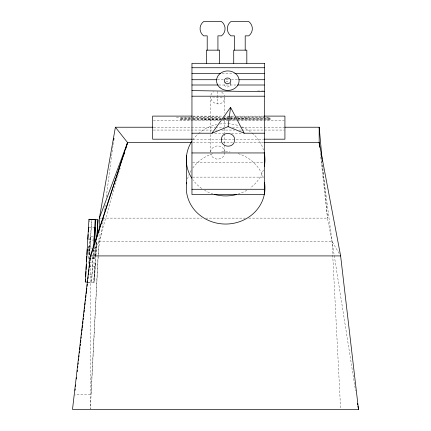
<?xml version="1.0" encoding="UTF-8"?>
<svg xmlns="http://www.w3.org/2000/svg" width="431" height="431" viewBox="0 0 431 431"><rect width="100%" height="100%" fill="white"/><g stroke="black" fill="none" stroke-linecap="round" stroke-linejoin="round"><path stroke-width="0.32" stroke-dasharray="2.15 1.62" d="M210.522 151.847L210.56 133.066M210.56 132.392L210.63 96.846A7.149 6.497 24.9 0 0 217.671 103.925A7.149 6.497 24.9 0 0 224.713 97.805L224.74 113.154M90.375 264.672L90.375 408.777L98.958 241.425L99.146 231.436M94.055 257.242L94.039 258.449L94.626 258.449L94.745 257.242M89.519 254.516L90.154 236.576L93.295 236.759M87.412 282.186L94.281 282.553L95.273 263.082L88.996 262.716M95.515 256.542L96.097 241.543M95.779 255.561L96.302 241.441M89.465 221.749L89.524 220.462M91.663 220.553L89.675 254.834M87.838 255.556L88.393 246.828L89.018 246.548L88.387 257.781L87.757 258.083L94.039 258.449M94.12 255.928L94.669 247.195L95.299 246.915L94.874 255.411M89.551 254.538L91.561 220.553M93.408 249.668L91.566 282.364L93.64 248.191M95.752 256.229L96.684 240.347M95.919 255.869L94.281 282.553M95.957 255.2L96.819 240.503M88.705 263.513L89.023 259.51M89.077 258.848L90.154 236.576M95.273 263.082L93.694 282.553L95.466 257.878L89.81 257.549M103.488 218.145L101.651 232.115L98.424 248.951L91.022 394.101L74.52 395.006M104.453 210.829L105.239 204.838M106.29 196.859L113.552 141.643M87.919 247.529L87.87 247.825L92.385 248.121M92.606 252.146L98.958 241.425L120.292 167.691M221.022 119.134L203.017 119.926L202.931 117.965M223.694 119.015L229.696 118.751M230.364 118.724L237.034 118.433M237.702 118.401L247.706 117.965M222.105 73.55L233.494 73.55M217.413 79.719L223.447 79.719M226.124 79.719L228.807 79.719M231.485 79.719L238.187 79.719M218.754 85.004L236.845 85.004M257.614 91L263.643 91M192.932 116.101L223.145 116.101M223.818 116.101L263.433 116.101M193.18 116.435L219.32 116.435L219.32 117.496L193.18 117.496M229.448 116.435L226.765 116.435L226.765 117.496L229.448 117.496M230.116 116.435L234.141 116.435M236.818 116.435L263.632 116.435M176.419 117.496L192.506 117.496M230.116 117.496L236.15 117.496M236.818 117.496L269.666 117.496L269.666 116.435M191.148 117.965L180.67 117.965L180.67 119.926L192.501 119.926M191.8 117.965L222.062 117.965M222.719 117.965L235.218 117.965M235.876 117.965L270.048 117.965L270.048 119.926L265.377 119.926M180.67 118.455L192.468 118.455M193.12 118.455L221.739 118.455M222.407 118.455L235.159 118.455M237.842 118.455L263.341 118.455M264.009 118.455L270.048 118.455M180.67 118.945L192.479 118.945M193.136 118.945L221.081 118.945M223.764 118.945L235.17 118.945M237.853 118.945L263.341 118.945M264.009 118.945L270.048 118.945M180.67 119.435L192.49 119.435M193.147 119.435L221.098 119.435M221.771 119.435L235.849 119.435M236.522 119.435L263.341 119.435M264.014 119.435L270.048 119.435M193.158 119.926L220.101 119.926M222.73 119.926L229.362 119.926M230.03 119.926L237.368 119.926M238.031 119.926L264.715 119.926M153.317 120.249L219.788 120.249M222.477 120.249L227.848 120.249M228.516 120.249L236.576 120.249M237.249 120.249L284.25 120.249M153.732 127.226L214.934 127.226M215.608 127.226L224.352 127.226M232.422 127.226L240.493 127.226M241.161 127.226L263.357 127.226M264.031 127.226L284.207 127.226M153.317 130.06L213.076 130.06M215.759 130.06L217.105 130.06M221.803 130.06L234.561 130.06M239.264 130.06L241.279 130.06M241.947 130.06L284.25 130.06M214.735 133.217L224.115 133.217M231.485 133.217L242.206 133.217M192.932 139.181L220.462 139.181M221.135 139.181L263.433 139.181M192.776 142.569L222.358 142.569M223.032 142.569L232.444 142.569M235.132 142.569L263.373 142.569M192.625 162.374L263.643 162.374M192.625 177.119L263.643 177.119M99.394 218.124L102.088 218.124M102.761 218.124L201.66 218.124M205.695 218.124L245.39 218.124M248.757 218.124L327.474 218.124L332.026 241.425L355.57 390.852M98.958 241.425L332.026 241.425L339.305 253.687M89.001 227.315L94.023 227.606M88.269 239.792L93.484 240.121M88.43 246.548L92.202 246.769M92.789 246.769L95.299 246.915M88.344 258.083L94.626 258.449M88.867 266.223L95.143 266.59M89.594 274.278L92.105 274.423M88.425 282.181L91.641 282.364M212.553 96.975L224.713 97.805M321.16 157.827L332.026 241.425L340.592 408.777M320.352 153.264L327.474 218.124L322.593 164.653M224.75 117.157L224.783 133.168M224.783 133.836L224.804 144.509M224.804 145.177L224.82 151.852M230.838 82.8L230.838 84.12M225.359 117.965L225.359 119.926M217.671 91.383L217.671 103.925M224.82 152.515A7.149 6.6 0 0 1 218.603 159.061A7.149 6.6 0 0 1 210.764 154.228M210.549 151.944A7.149 6.6 0 0 1 217.671 145.915A7.149 6.6 0 0 1 224.793 151.944M187.555 178.881A39.323 36.161 0 0 1 189.031 174.684M190.114 172.378A39.323 36.161 0 0 1 191.386 170.126M192.824 167.966A39.323 36.161 0 0 1 213.512 153.49M221.674 151.911A39.323 36.161 0 0 1 230.035 151.954M238.198 153.625A39.323 36.161 0 0 1 263.519 178.175M263.357 170.003A39.323 36.161 0 0 1 250.163 188.04M246.823 190.238A39.323 36.161 0 0 1 238.381 193.982M213.081 194.042A39.323 36.161 0 0 1 204.547 190.292M201.751 188.498A39.323 36.161 0 0 1 192.883 179.781M192.824 139.854A39.323 36.161 0 0 1 198.039 134.019M198.535 133.578A39.323 36.161 0 0 1 216.626 124.581M219.772 124.02A39.323 36.161 0 0 1 227.482 123.654M228.123 123.686A39.323 36.161 0 0 1 239.404 125.906M241.888 126.849A39.323 36.161 0 0 1 251.65 132.656M252.162 133.077A39.323 36.161 0 0 1 263.519 150.063M210.872 95.149A7.149 6.497 24.9 0 1 213.636 91.641M221.706 92.191A7.149 6.497 24.9 0 1 224.47 96.081M230.725 83.382A3.297 2.855 0 0 1 227.541 86.976A3.297 2.855 0 0 1 224.357 83.382M225.892 81.653A3.297 2.855 0 0 1 229.19 81.653"/><path stroke-width="0.65" d="M99.173 230.106L99.394 218.124L115.4 127.226L153.059 127.226M85.747 276.497L85.979 271.433M86.092 269.467L86.399 264.219M86.556 261.595L86.863 256.348M86.976 254.382L87.283 249.134M87.87 239.135L88.134 234.534M88.29 231.91L88.56 227.315M93.565 246.995L95.122 220.828L95.24 219.648L95.822 219.648L94.459 244.221M96.878 237.039L97.961 219.74L88.958 219.277L85.273 281.707L85.284 281.998L87.8 282.143M97.094 235.827L97.961 219.74M85.57 279.557L85.284 281.998M96.221 239.474L96.436 236.942L96.447 237.228M75.059 390.335L75.215 388.999M75.522 386.332L75.678 384.996M76.368 378.989L76.524 377.653M77.214 371.651L77.37 370.315M77.677 367.643L77.833 366.312M78.059 364.308L78.216 362.972M78.523 360.305L78.679 358.969M78.905 356.965L79.062 355.634M79.369 352.962L79.525 351.631M79.757 349.627L79.983 347.623M80.214 345.624L80.371 344.288M80.602 342.284L80.829 340.285M81.06 338.281L81.217 336.945M81.448 334.946L81.68 332.942M81.906 330.943L82.138 328.939M82.294 327.603L82.526 325.604M82.752 323.6L82.984 321.601M83.215 319.597L83.372 318.261M83.603 316.262L83.829 314.258M84.061 312.254L84.293 310.255M84.449 308.919L84.675 306.92M84.907 304.916L85.139 302.912M85.37 300.913L85.527 299.577M85.753 297.573L85.984 295.574M86.216 293.57L86.448 291.572M86.599 290.235L86.83 288.231M87.062 286.232L87.294 284.228M87.525 282.23L87.676 280.893M87.908 278.889L88.139 276.891M88.371 274.886L88.603 272.882M88.754 271.552L88.985 269.547M89.217 267.543L89.449 265.544M89.6 264.208L89.831 262.21M89.987 260.874L90.294 258.201M90.445 256.871L124.667 151.707M191.957 133.217L211.993 133.217L228.091 126.639L230.553 107.346L244.183 133.217L264.316 133.217M113.73 140.312L113.994 138.319M91.636 219.67L91.679 219.374L91.69 219.67M124.203 154.163L124.764 152.229M125.507 149.654L127.56 142.569L115.4 127.226M191.434 142.569L127.56 142.569L90.375 255.917L72.5 409.45L358.5 409.45L340.625 255.917L319.177 142.569L319.177 127.226L284.875 127.226M99.394 218.124L127.56 142.569M90.602 255.535L90.375 255.917L340.625 255.917M211.993 133.217L230.553 107.346M191.957 67.737L264.316 67.737M191.957 73.55L220.764 73.55M234.836 73.55L264.316 73.55M191.957 79.719L216.745 79.719M238.855 79.719L264.316 79.719M191.957 85.004L218.086 85.004M237.513 85.004L264.316 85.004M191.957 96.199L264.316 96.199M192.258 116.101L152.644 116.101L152.644 139.181L192.258 139.181M264.106 116.101L284.923 116.101L284.923 139.181L264.106 139.181M264.047 142.569L319.177 142.569L319.78 147.213M191.957 152.951L264.316 152.951M191.957 189.274L264.316 189.274M191.957 90.602L264.316 91.701M88.958 219.277L95.24 219.648M228.091 126.639L244.183 133.217M357.558 403.475L357.768 404.801M357.978 406.131L358.5 409.45M319.177 142.569L319.468 145.242M319.177 127.226L322.043 158.635M322.167 159.971L322.286 161.313M89.546 219.277L89.556 219.573M246.823 63.309L246.823 50.152L233.731 50.152L233.731 63.309M245.201 50.152L245.201 35.848L248.779 35.848A8.938 8.938 0 0 0 248.779 21.55L230.903 21.55A8.938 8.938 0 0 0 230.903 35.848L234.475 35.848L234.475 50.152M219.6 63.309L219.6 50.152L206.449 50.152L206.449 63.309M217.93 50.152L217.93 35.848L221.507 35.848A8.938 8.938 0 0 0 221.507 21.55L203.631 21.55A8.938 8.938 0 0 0 203.631 35.848L207.209 35.848L207.209 50.152M186.558 155.731L186.558 183.843M264.526 182.491A39.323 36.161 0 0 1 225.699 224.045A39.323 36.161 0 0 1 186.736 182.604M264.165 152.526A39.323 36.161 0 0 1 264.322 166.301M236.533 194.516A39.323 36.161 0 0 1 214.309 194.397M191.784 178.17A39.323 36.161 0 0 1 191.73 141.465M94.842 227.681L94.109 240.159L94.551 240.159L95.283 227.681L94.842 227.681M221.421 139.1C220.149 147.483 233.968 148.959 234.502 140.501C235.773 132.118 221.954 130.636 221.421 139.1M264.316 63.309L191.957 63.309L191.957 194.526L264.316 194.526L264.316 63.309M225.208 82.844A3.297 2.855 0 0 0 230.725 81.561A3.297 2.855 0 0 0 226.684 78.07A3.297 2.855 0 0 0 225.208 82.844M220.047 87.757A11.276 9.757 0 0 0 238.779 82.957A11.276 9.757 0 0 0 224.61 71.32A11.276 9.757 0 0 0 220.047 87.757"/></g></svg>
